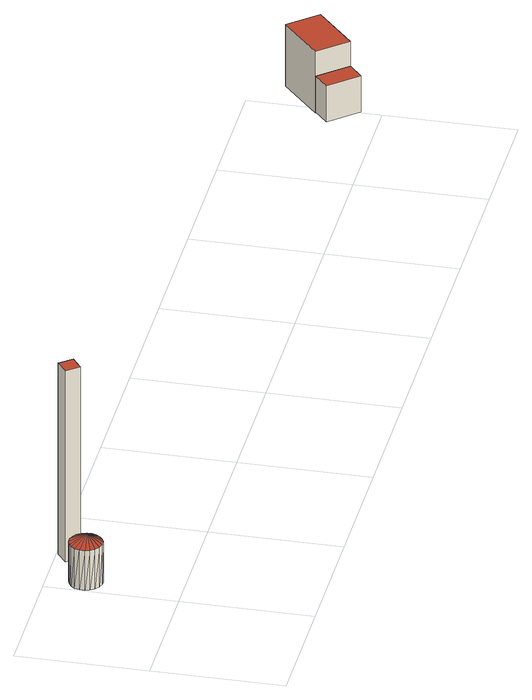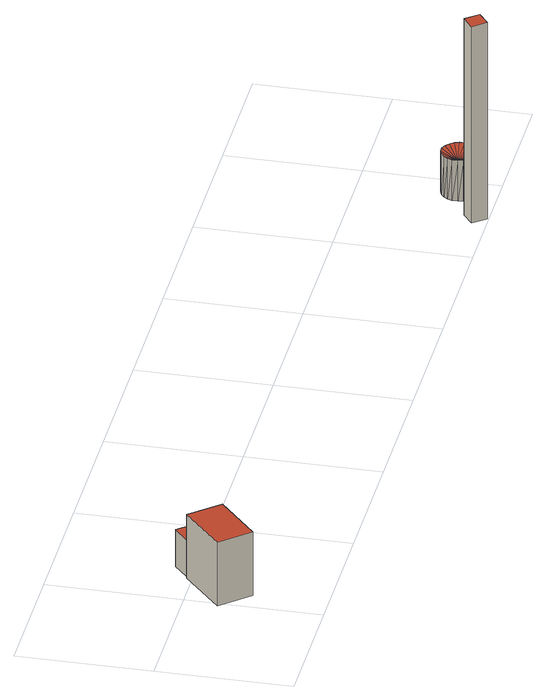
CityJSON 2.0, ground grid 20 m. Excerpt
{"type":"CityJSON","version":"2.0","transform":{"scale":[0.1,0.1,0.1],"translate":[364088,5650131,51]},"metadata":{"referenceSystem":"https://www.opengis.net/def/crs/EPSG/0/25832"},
"CityObjects":{
"building1":{"type":"Building","attributes":{"Geometrietyp2DReferenz":"1000","Gemeindeschluessel":"05315000","function":"51002_1251","roofType":"9999","measuredHeight":15},"geometry":[{"type":"Solid","lod":"2","boundaries":[[[[0,1,2]],[[1,3,2]],[[4,5,0]],[[5,1,0]],[[6,7,4]],[[7,5,4]],[[8,9,6]],[[9,7,6]],[[10,11,8]],[[11,9,8]],[[12,13,10]],[[13,11,10]],[[14,15,12]],[[15,13,12]],[[16,17,14]],[[17,15,14]],[[18,19,16]],[[19,17,16]],[[20,21,18]],[[21,19,18]],[[22,23,20]],[[23,21,20]],[[24,25,22]],[[25,23,22]],[[26,27,28]],[[28,27,24]],[[27,25,24]],[[29,26,28]],[[30,31,29]],[[31,26,29]],[[32,33,30]],[[33,31,30]],[[34,35,32]],[[35,33,32]],[[36,37,34]],[[37,35,34]],[[38,39,36]],[[39,37,36]],[[2,3,38]],[[3,39,38]],[[3,1,39]],[[1,5,39]],[[5,7,39]],[[7,9,39]],[[9,11,39]],[[11,13,39]],[[13,15,39]],[[15,17,39]],[[17,19,39]],[[19,21,39]],[[21,23,39]],[[23,25,39]],[[25,27,39]],[[27,26,39]],[[26,31,39]],[[31,33,39]],[[33,35,39]],[[35,37,39]],[[0,2,4]],[[2,38,4]],[[38,36,4]],[[36,34,4]],[[34,32,4]],[[32,30,4]],[[30,29,4]],[[29,28,4]],[[28,24,4]],[[24,22,4]],[[22,20,4]],[[20,18,4]],[[18,16,4]],[[16,14,4]],[[14,12,4]],[[12,10,4]],[[10,8,4]],[[8,6,4]]]],"semantics":{"surfaces":[{"type":"WallSurface"},{"type":"GroundSurface"},{"type":"RoofSurface"}],"values":[[0,0,0,0,0,0,0,0,0,0,0,0,0,0,0,0,0,0,0,0,0,0,0,0,0,0,0,0,0,0,0,0,0,0,0,0,0,0,0,0,1,1,1,1,1,1,1,1,1,1,1,1,1,1,1,1,1,1,2,2,2,2,2,2,2,2,2,2,2,2,2,2,2,2,2,2]]}}]},
"building2":{"type":"Building","attributes":{"Geometrietyp2DReferenz":"3000","Gemeindeschluessel":"05315000","function":"51002_1250","roofType":"1000","measuredHeight":31.96},"geometry":[{"type":"Solid","lod":"2","boundaries":[[[[40,41,42,43]],[[44,45,41,40]],[[46,47,45,44]],[[43,42,47,46]],[[44,40,43,46]],[[41,45,47,42]]]],"semantics":{"surfaces":[{"type":"WallSurface"},{"type":"RoofSurface"},{"type":"GroundSurface"}],"values":[[0,0,0,0,1,2]]}}]},
"building3":{"type":"Building","attributes":{"Gemeindeschluessel":"05315000","Geometrietyp2DReferenz":"3000","function":"31001_1010"},"address":[{"country":"Germany","locality":"Köln","thoroughfareNumber":"59","thoroughfareName":"Dellbrücker Steinweg"}],"children":["building3-1","building3-2"]},
"building3-1":{"type":"BuildingPart","attributes":{"roofType":"1000","measuredHeight":10.22,"storeysAboveGround":3},"parents":["building3"],"geometry":[{"type":"MultiSurface","lod":"2","boundaries":[[[48,49,50,51]],[[52,53,49,48]],[[54,55,53,52]],[[52,48,51,54]],[[49,53,55,50]],[[56,57,50,55]],[[54,51,58,59]],[[59,58,57,56]]],"semantics":{"surfaces":[{"type":"WallSurface"},{"type":"RoofSurface"},{"type":"GroundSurface"},{"type":"ClosureSurface"}],"values":[0,0,0,1,2,0,0,3]}}]},
"building3-2":{"type":"BuildingPart","attributes":{"roofType":"9999","measuredHeight":5.94,"storeysAboveGround":3},"address":[{"country":"Germany","locality":"Köln","thoroughfareNumber":"59","thoroughfareName":"Dellbrücker Steinweg"}],"parents":["building3"],"geometry":[{"type":"Solid","lod":"2","boundaries":[[[[60,59,58,61]],[[60,62,56,59]],[[61,63,62,60]],[[58,57,63,61]],[[58,59,56,57]],[[56,62,63,57]]]],"semantics":{"surfaces":[{"type":"RoofSurface"},{"type":"WallSurface"},{"type":"GroundSurface"}],"values":[[0,1,1,1,1,2]]}}]}
},
"vertices":[
[51,155,73],[51,155,7],[46,161,73],[46,161,7],[53,147,73],[53,147,7],[53,139,73],[53,139,7],[51,132,73],[51,132,7],[46,126,73],[46,126,7],[40,121,73],[40,121,7],[33,118,73],[33,118,7],[25,118,73],[25,118,7],[17,121,73],[17,121,7],[11,126,73],[11,126,7],[6,132,73],[6,132,7],[4,139,73],[4,139,7],[6,155,7],[4,147,7],[4,147,73],[6,155,73],[11,161,73],[11,161,7],[17,165,73],[17,165,7],[25,168,73],[25,168,7],[33,168,73],[33,168,7],[40,165,73],[40,165,7],
[110,179,327],[110,179,8],[94,198,8],[94,198,327],[90,164,327],[90,164,8],[74,183,327],[74,183,8],
[1311,123,196],[1311,123,93],[1245,65,93],[1245,65,196],[1349,80,196],[1349,80,93],[1283,22,196],[1283,22,93],[1283,22,95],[1245,65,95],[1245,65,155],[1283,22,155],
[1259,1,155],[1221,44,155],[1259,1,95],[1221,44,95]
]}
